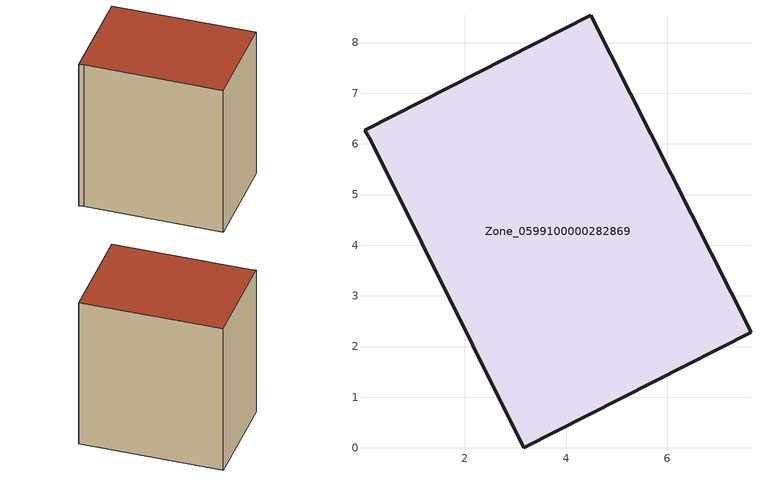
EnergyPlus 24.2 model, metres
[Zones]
Zone_0599100000282869
 floor ground (C_G): 0.02,6.27 4.49,8.54 7.65,2.28 3.16,0 0.14,6.07 z0
 wall outside (C_F): 7.65,2.28 4.49,8.54 0.02,6.27 0.14,6.07 3.16,0 7.65,2.28 z0:7.89
 roof outside (C_R): 4.49,8.54 0.02,6.27 0.14,6.07 3.16,0 7.65,2.28 z7.89
[BUILDING]
Pand.0599100000282869: North Axis=0; Terrain=City; Loads Convergence Tolerance Value=0.04; Temperature Convergence Tolerance Value=0.4; Solar Distribution=FullExterior; Maximum Number of Warmup Days=25; Minimum Number of Warmup Days=1
[Site:Location]
Rotterdam.The.Hague.AP_ZH_NLD Design_Conditions: Latitude=51.96; Longitude=4.45; Time Zone=1; Elevation=-4.5
[SITE:GROUNDTEMPERATURE:BUILDINGSURFACE]
18, 18, 18, 18, 18, 18, 18, 18, 18, 18, 18, 18
[MATERIAL] Thermal Absorptance=0.9; Solar Absorptance=0.7; Visible Absorptance=0.7
Name | Roughness | Thickness | Conductivity | Density | Specific Heat
G.TI.1946 | MediumSmooth | 0.15 | 1 | 540 | 1210
F.TI.1946 | Rough | 0.3 | 0.857143 | 1920 | 840
R.TI.1946 | MediumRough | 0.2 | 0.1 | 1500 | 1000
[CONSTRUCTION]
C_G: G.TI.1946
C_F: F.TI.1946
C_R: R.TI.1946
[ZONE]
Zone_0599100000282869: Type=1; Multiplier=1; Ceiling Height=Autocalculate; Volume=Autocalculate; Floor Area=autocalculate; Part of Total Floor Area=Yes
[ZONEINFILTRATION:DESIGNFLOWRATE]
Infil_Zone_0599100000282869: Zone or ZoneList or Space or SpaceList=Zone_0599100000282869; Schedule=AlwaysOn; Design Flow Rate Calculation Method=Flow/Area; Flow Rate per Floor Area=0.003; Constant Term Coefficient=1; Temperature Term Coefficient=0; Velocity Term Coefficient=0; Velocity Squared Term Coefficient=0
[HVACTEMPLATE:ZONE:IDEALLOADSAIRSYSTEM]
Zone_0599100000282869: Maximum Heating Supply Air Temperature=50; Minimum Cooling Supply Air Temperature=13; Maximum Heating Supply Air Humidity Ratio=0.0156; Minimum Cooling Supply Air Humidity Ratio=0.0077; Heating Limit=NoLimit; Cooling Limit=NoLimit; Dehumidification Control Type=ConstantSensibleHeatRatio; Cooling Sensible Heat Ratio=0.7; Dehumidification Setpoint=60; Humidification Control Type=None; Humidification Setpoint=30; Outdoor Air Method=None; Outdoor Air Flow Rate per Person=0.00944; Outdoor Air Flow Rate per Zone Floor Area=0; Outdoor Air Flow Rate per Zone=0; Demand Controlled Ventilation Type=None; Outdoor Air Economizer Type=NoEconomizer; Heat Recovery Type=None; Sensible Heat Recovery Effectiveness=0.7; Latent Heat Recovery Effectiveness=0.65
[ZONECONTROL:THERMOSTAT]
ThermostatControl_Zone_0599100000282869: Zone or ZoneList=Zone_0599100000282869; Control Type Schedule=DualSetpointControlType; Control 1=Thermostat_Zone_0599100000282869; Temperature Difference Between Cutout And Setpoint=0
[THERMOSTATSETPOINT:DUALSETPOINT]
Thermostat_Zone_0599100000282869: Heating Setpoint Temperature Schedule=HeatingSetpoint_Zone_0599100000282869; Cooling Setpoint Temperature Schedule=CoolingSetpoint_Zone_0599100000282869
[SCHEDULE:COMPACT]
HeatingSetpoint_Zone_0599100000282869: Through: 12/31, For: AllDays, Until: 24:00, 21
CoolingSetpoint_Zone_0599100000282869: Through: 12/31, For: AllDays, Until: 24:00, 24
DualSetpointControlType: Through: 12/31, For: AllDays, Until: 24:00, 4
AlwaysOn: Through: 12/31, For: AllDays, Until: 24:00, 1
